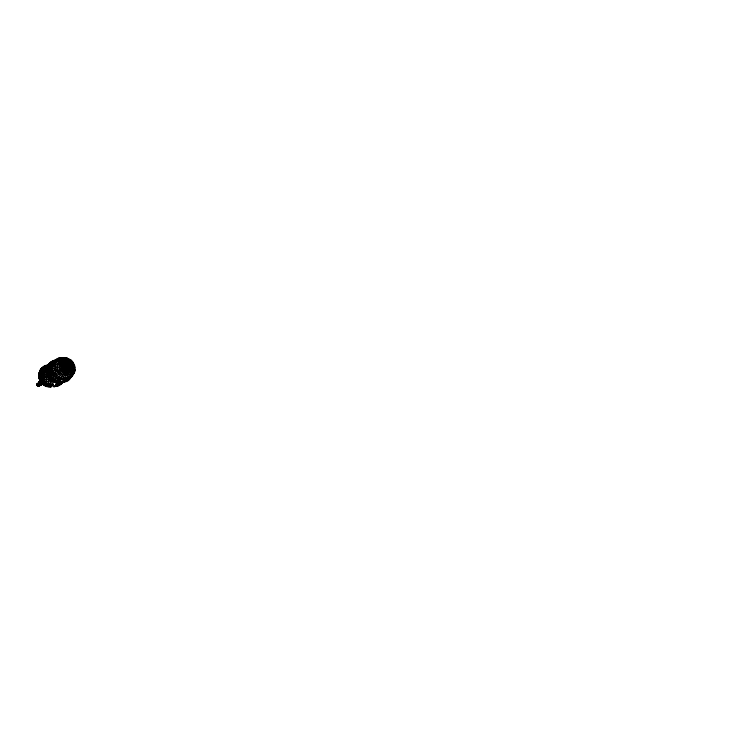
<?xml version="1.0" encoding="UTF-8"?>
<svg xmlns="http://www.w3.org/2000/svg" width="732" height="732" viewBox="0 0 732 732"><rect width="100%" height="100%" fill="white"/><g stroke="black" fill="none" stroke-linecap="round" stroke-linejoin="round"><path stroke-width="1.1" d="M39.391 373.512L38.75 375.571C41.578 380.603 47.9 382.186 53.308 382.159L51.313 386.734C37.414 389.104 33.809 366.604 48.092 364.865C51.332 367.574 50.892 374.006 48.943 377.511L47.553 376.458L46.171 372.121L48.248 368.242L53.509 364.554M46.665 369.925L46.107 371.261L46.702 372.387M38.915 377.575C38.558 374.144 44.625 375.177 46.793 374.272L46.738 379.661L45.375 384.584L43.838 384.977L41.742 383.184L40.992 381.418M58.295 379.149L56.648 382.077L53.839 381.656C43.755 378.746 44.698 364.207 54.671 361.452L53.473 360.611C46.418 363.337 43.545 374.628 50.06 379.295L51.341 378.032L51.954 375.836L52.201 369.77L46.125 371.7C46.491 377.932 52.713 383.129 58.908 382.223L60.591 379.24C54.699 379.341 47.983 376.431 46.143 370.419C46.29 365.25 50.636 360.849 55.614 359.924L56.263 360.162L52.036 361.901L48.724 365.058L46.83 369.12L46.317 372.853L46.784 373.53L47.388 371.334L46.83 369.12L46.143 370.419M51.963 371.316L61.964 367.857L74.261 365.652L75.012 370.337L74.078 372.89C76.659 366.064 71.681 358.57 64.553 357.774L67.765 358.341C68.204 365.808 64.389 373.787 59.539 379.386C48.788 376.358 49.218 358.991 60.765 357.637C66.932 362.011 69.577 373.073 66.255 379.844L59.539 379.386M74.691 365.79L75.048 367.803C67.582 365.634 58.944 366.769 51.569 369.111M48.495 364.472C44.405 369.321 46.619 377.383 51.835 380.658L53.344 379.176L54.296 374.976L48.605 373.027L46.107 370.831L47.37 365.945L48.888 363.74L51.496 361.709L53.07 363.356C48.751 365.442 44.789 370.776 47.232 375.553C48.678 375.681 48.477 373.201 48.66 372.213C48.385 361.974 44.46 369.761 47.232 375.553M46.107 370.831L46.162 370.365M42.648 383.751L39.437 385.791C40.946 386.414 34.239 385.865 37.423 383.705M37.616 385.526L36.966 384.309L38.046 383.403M37.295 385.27L37.396 383.888L36.81 384.181M37.231 384.199L38.503 383.412M38.037 383.632L37.003 384.648M37.844 384.218L38.54 382.168L40.452 380.942M38.32 383.971L37.204 384.346L37.469 383.916M40.47 384.73L41.202 384.703M40.553 384.538L39.784 385.563M37.561 385.563L42.246 383.111L41.239 381.665M41.559 383.87L43.81 384.199M41.642 383.87L40.809 384.94M38.75 375.571L39.995 370.767L41.486 368.608L45.979 365.543L47.132 366.375C40.114 368.379 35.502 379.249 42.859 383.504L43.334 384.401M51.624 366.897C59.072 364.975 67.591 366.101 74.545 369.303C64.672 393.798 40.763 355.542 68.021 358.936M74.545 369.303L75.012 369.834L74.536 372.414L71.892 376.596L74.563 371.801C69.073 366.275 59.795 363.566 52.128 364.756M53.912 386.78L55.705 385.069L56.556 382.067L60.655 381.445L58.78 385.654L53.912 386.78L52.073 384.748M58.706 381.875L57.316 385.782L54.543 386.624M59.621 380.237L61.534 382.296C80.3 382.049 65.779 360.126 56.016 359.604M66.749 358.369L69.677 359.266L71.279 360.913L63.355 370.063L55.586 377.035M66.255 379.844L70.263 378.041L71.205 376.523M72.404 374.72L70.437 378.206L68.378 380.064L63.748 382.012L60.866 382.022M73.41 364.316C72.999 360.986 68.918 356.136 68.442 363.255C65.45 368.699 62.202 374.29 57.453 378.398M46.894 367.665C44.405 374.775 52.494 382.131 59.53 381.628M52.402 384.986L51.542 385.27L52.228 385.123M40.516 385.169L40.708 385.05M41.34 384.556L41.843 383.861L40.095 385.316M38.238 383.467L38.128 384.373L39.427 385.169M43.032 367.281L41.111 369.312C34.898 376.34 43.6 387.008 51.908 386.157M51.798 362.331L53.473 360.611M61.534 382.296L63.391 380.53L69.384 378.728L71.946 376.01L67.82 380.201M53.271 386.505L58.78 385.654L63.053 382.067L59.859 384.218L55.705 385.069M65.587 380.283L64.398 381.848L62.193 382.131M67.609 379.67L66.493 381.152L65.258 381.052M69.384 378.728L67.079 380.603L62.815 381.537M63.483 381.473L60.106 384.712L57.59 385.554M71.26 376.898L69.037 378.554M61.772 383.284L63.126 381.564M39.354 377.081L38.833 376.77L39.299 375.873M68.36 379.139L70.794 377.474M44.853 366.275L45.979 365.543M54.378 360.739L55.614 359.924M52.274 384.95L51.798 384.657M52.118 385.261L52.85 384.602L51.734 385.48L52.448 385.069M39.976 385.673L40.635 385.023M37.735 383.66L37.35 384.062L40.434 382.131M38.494 383.22L38.339 383.495M74.563 370.767L75.012 369.834M64.023 380.118C67.994 373.759 67.619 363.932 63.629 357.619L60.061 357.847L60.765 357.637M60.637 384.584L62.659 382.763M70.263 378.041L72.386 376.056C70.977 368.452 62.083 361.16 54.369 361.041M61.753 379.972C66.173 373.997 68.149 364.865 65.724 357.783L62.293 357.591M39.318 374.665L38.805 375.104C40.434 381.098 47.177 383.934 52.933 383.824M74.225 366.403L74.673 366.037L73.584 363.905L52.786 373.421M54.003 375.36L72.816 362.075L72.203 362.395M38.54 382.168L41.038 380.603M40.873 380.823L38.311 382.626L40.8 381.07M39.693 381.72L38.787 381.985M37.607 383.815L38.229 383.348M37.039 384.318L37.808 383.907M41.202 382.003L37.927 384.51M36.692 385.188L41.294 382.342M36.911 385.499L41.504 382.653M37.241 385.764L41.834 382.918M37.652 385.956L38.467 385.819M42.877 383.98L40.736 384.364L38.64 386.103M38.128 386.075L40.379 385.252M38.046 384.812L39.391 385.288L42.721 383.229M39.583 385.05L40.452 384.693L39.51 384.684M38.942 385.737L41.184 384.392M39.144 385.727L38.457 385.874M39.885 385.316L43.225 383.257M39.382 385.691L41.733 384.254M40.022 385.49L42.886 383.714M40.827 385.114L42.886 383.861M51.597 385.38L52.979 384.538M52.027 385.242L53.033 384.575M51.935 385.142L52.585 384.913M37.103 383.907L37.808 383.477M38.091 383.449L37.478 383.742L38.485 383.266M41.523 384.355L40.324 385.142M58.688 358.305C45.146 364.005 56.428 384.959 68.918 378.554C69.998 371.069 65.587 361.599 58.688 358.305L57.938 358.524M51.313 386.734L46.345 386.176L42.172 383.669C37.021 379.158 38.659 370.246 44.03 366.613L45.97 369.44L42.236 371.673L39.766 374.519L38.805 376.834L39.894 380.292M70.647 360.73L71.379 360.528M46.958 367.656L43.618 369.45L40.617 372.497L39.144 376.047L39.4 378.224L39.912 375.242L39.446 373.906L38.897 374.464L39.519 378.188L41.514 382.122L46.921 386.029L48.404 383.339L49.126 378.087L42.822 377.337L38.741 375.992M53.052 362.779C60.811 362.166 69.595 367.107 73.722 373.622C57.325 392.517 41.962 353.364 67.765 358.341M52.036 368.242L46.107 371.261L46.647 371.161M52.914 384.639L51.816 384.959M53.134 384.867L51.542 385.059M41.093 384.684L40.022 385.023M48.092 364.865L46.894 365.643L49.062 365.396M46.61 372.506L42.657 373.713L39.144 376.047L39.62 379.945L40.827 382.058L43.051 383.751C45.668 379.286 45.375 372.652 42.776 368.223L41.898 368.178C37.863 369.962 38.421 383.824 42.136 381.244C43.124 377.63 43.38 373.174 41.294 369.916C35.859 373.723 42.181 388.317 40.974 373.704C40.287 369.578 38.183 373.741 39.144 376.047C40.544 381.857 46.757 385.307 52.457 385.169M56.648 382.077L53.235 381.399L50.27 378.947M55.147 386.048L59.347 385.123L61.149 384.108L62.01 382.177L56.172 383.724M37.945 383.531L38.439 383.477M40.846 384.648L39.473 384.73M40.47 385.023L39.391 385.288M46.875 376.092L39.144 376.047C39.363 370.749 43.591 366.174 48.715 365.094L48.01 365.021C44.094 370.822 48.038 379.396 54.443 381.5L56.346 377.163L50.069 374.885L46.528 371.307L47.086 366.988L49.319 363.301L50.233 363.328L51.798 366.833L48.413 368.91L46.528 371.307C47.983 377.218 54.287 380.741 60.097 380.622M52.274 371.362L46.528 371.307L52.256 372.936M50.682 386.88L45.759 385.92L44.67 384.282M55.367 381.967L58.908 382.223M39.601 384.995L38.805 384.776M38.091 385.608L38.677 385.654M58.249 382.388L56.95 381.418M38.915 385.169L37.854 384.529M49.428 385.92L50.051 386.606M47.251 385.791L48.477 386.743L49.675 386.02L51.304 380.219C47.086 379.817 42.191 379.332 39.144 376.047L42.474 372.625L46.336 370.868L45.97 369.44M38.512 384.538L37.195 384.529M37.277 384.849L38.201 385.59L37.277 384.529M72.697 362.111L73.877 363.987M48.367 376.815L48.733 377.84M46.317 372.853L46.125 371.7M46.83 373.585L47.022 374.683M39.482 378.252L39.656 379.332M39.684 381.518L39.693 382.717M68.716 366.741C63.776 375.425 62.613 358.332 68.716 366.741M70.693 366.814C71.214 372.542 61.927 372.497 61.817 367.016C61.296 361.288 70.574 361.343 70.693 366.814M72.367 366.97C73.127 375.278 59.649 375.214 59.493 367.254C58.743 358.945 72.194 359.019 72.367 366.97M73.685 367.19C74.646 377.758 57.517 377.675 57.306 367.555C56.364 356.996 73.456 357.088 73.685 367.19"/></g></svg>
